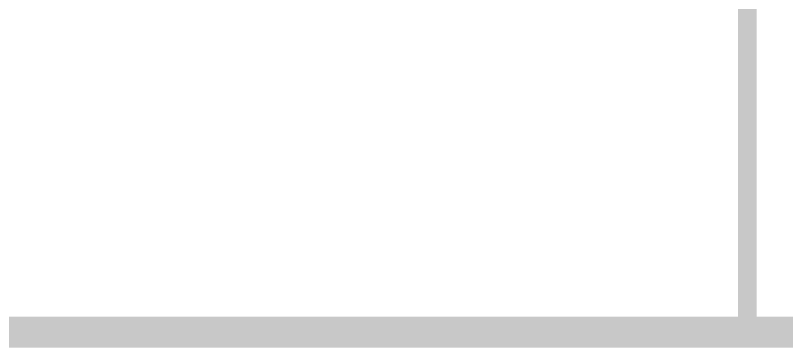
# Model space of a CAD drawing. Header units: inches. Extents: x -35 to 304, y -8 to 63.
# Drawn here: x 13.003 to 16.158, y -0.063 to 1.296 of the extents above; entities that cross this region are included whole.
import ezdxf

# ---------------------------------------------------------------- set-up
doc = ezdxf.new("R2010")
doc.units = ezdxf.units.IN
doc.layers.add('Board Outline', color=216, linetype='Continuous')
doc.layers.add('Dimensions', color=6, linetype='Continuous')

msp = doc.modelspace()

# ---------------------------------------------------------------- linework, layer by layer
at = {"layer": 'Board Outline', "const_width": 0.0762}
for points in [[(15.9968819, 2.54e-05), (15.9968819, 9.00002518)], [(1.27e-05, 1.27e-05), (15.9968692, 1.27e-05)], [(15.9968692, 1.27e-05), (15.9968819, 2.54e-05)]]:
    msp.add_lwpolyline(points, dxfattribs=at)
at = {"layer": 'Board Outline', "const_width": 0.0381}
for points in [[(15.9778192, 1.27e-05, 1), (16.0159192, 1.27e-05, 1)], [(15.9778192, 1.27e-05, 1), (16.0159192, 1.27e-05, 1)], [(15.9778319, 2.54e-05, 1), (16.0159319, 2.54e-05, 1)], [(15.9778319, 2.54e-05, 1), (16.0159319, 2.54e-05, 1)]]:
    msp.add_lwpolyline(points, format="xyb", close=True, dxfattribs=at)
at = {"layer": 'Dimensions', "const_width": 0.127}
msp.add_lwpolyline([(12.19105512, 2.54e-06), (21.37045764, 2.54e-06)], dxfattribs=at)

doc.saveas('drawing.dxf')
